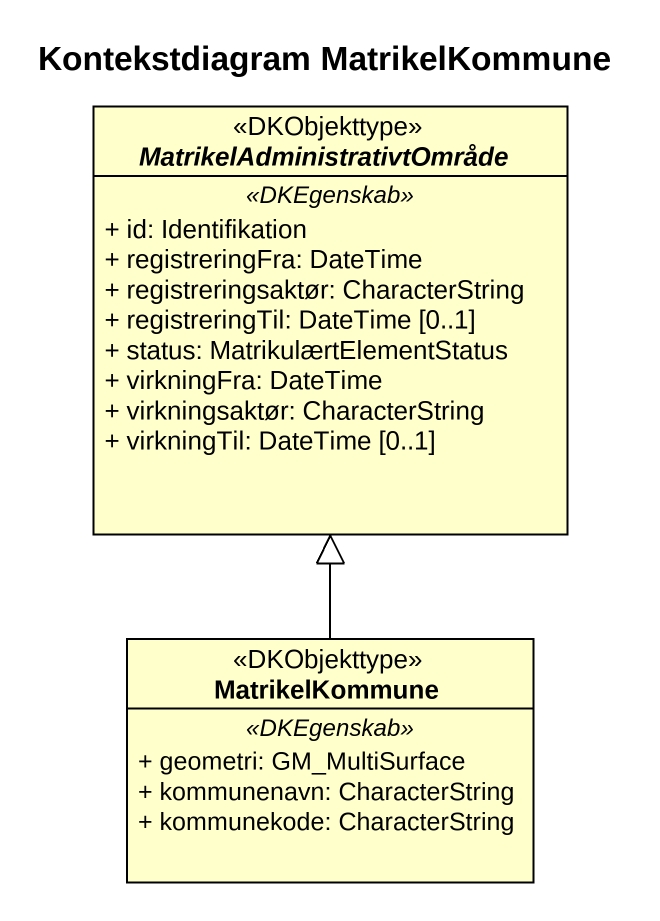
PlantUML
@startuml
title Kontekstdiagram MatrikelKommune
hide circle
hide empty members
skinparam classAttributeIconSize 0
abstract class MatrikelAdministrativtOmråde <<DKObjekttype>> {
  .. <<DKEgenskab>> ..
  + id: Identifikation
  + registreringFra: DateTime
  + registreringsaktør: CharacterString
  + registreringTil: DateTime [0..1]
  + status: MatrikulærtElementStatus
  + virkningFra: DateTime
  + virkningsaktør: CharacterString
  + virkningTil: DateTime [0..1]
}
class MatrikelKommune <<DKObjekttype>> {
  .. <<DKEgenskab>> ..
  + geometri: GM_MultiSurface
  + kommunenavn: CharacterString
  + kommunekode: CharacterString
}
MatrikelKommune -up-|> MatrikelAdministrativtOmråde
@enduml
